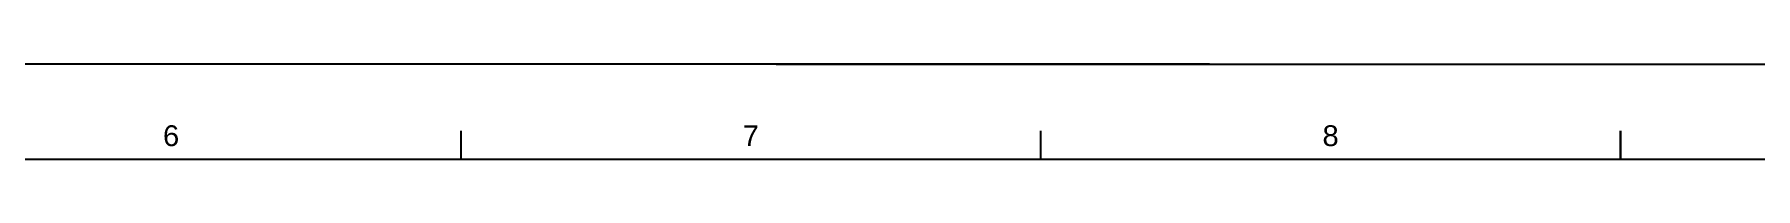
# Paper-space layout 'Layout2-A000' of a CAD drawing. Header units: millimetres. Extents: x 0 to 594, y -1 to 419.
# Drawn here: x 296.8 to 445.2, y 410.1 to 418.6 of the extents above; entities that cross this region are included whole.
import ezdxf
from ezdxf.enums import TextEntityAlignment as Align

# ---------------------------------------------------------------- set-up
doc = ezdxf.new("R2010")
doc.units = ezdxf.units.MM
doc.layers.add('G-ANNO-NPLT', color=210, linetype='Continuous', plot=False)
doc.layers.add('G-ANNO-TEXT', color=3, linetype='Continuous')
doc.layers.add('G-ANNO-TTLB', color=3, linetype='Continuous')
doc.styles.add('ARIAL', font='arial.ttf')

psp = doc.layouts.new('Layout2-A000')

# ---------------------------------------------------------------- linework, layer by layer
at = {"layer": 'G-ANNO-NPLT', "const_width": 0.18}
psp.add_lwpolyline([(593.28, 418.37), (-0.02, 418.48)], dxfattribs=at)
at = {"layer": 'G-ANNO-TTLB'}
psp.add_line((583.55, 410.15), (27.55, 410.15), dxfattribs=at)
at = {"layer": 'G-ANNO-TTLB', "const_width": 0.18, "flags": 128}
for points in [[(333.55, 412.65), (333.55, 410.15)], [(383.55, 412.65), (383.55, 410.15)], [(433.55, 412.65), (433.55, 410.15)]]:
    psp.add_lwpolyline(points, dxfattribs=at)

# ---------------------------------------------------------------- texts
at = {"layer": 'G-ANNO-TEXT', "style": 'ARIAL'}
for s, p in [('6', (308.55, 412.22)), ('7', (358.55, 412.22)), ('8', (408.55, 412.22))]:
    psp.add_text(s, height=1.8, dxfattribs=at).set_placement(p, align=Align.MIDDLE_CENTER)

doc.saveas('drawing.dxf')
